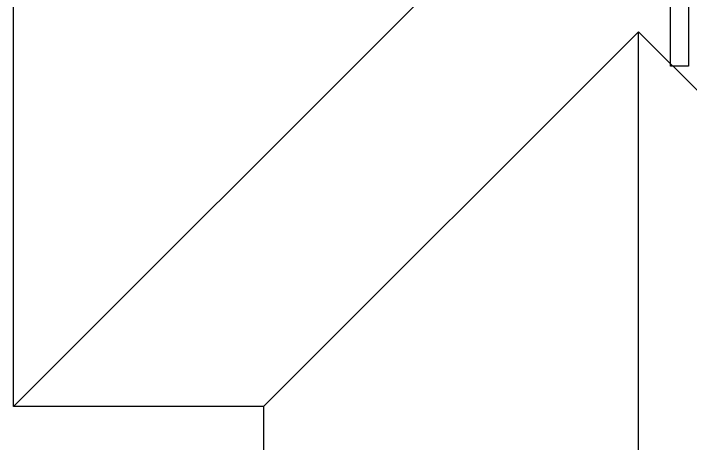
# Model space of a CAD drawing. Header units: metres. Extents: x -232 to 581, y 30 to 789.
# Drawn here: x 338.59 to 344.28, y 393.81 to 397.42 of the extents above; entities that cross this region are included whole.
import ezdxf

# ---------------------------------------------------------------- set-up
doc = ezdxf.new("R2010")
doc.units = ezdxf.units.M
doc.layers.add('_electricos-Leyenda', color=7, linetype='Continuous')
doc.layers.add('M-SY-PIPE-STANDARD-Drenaje Sanitario', color=7, linetype='Continuous', true_color=0x726558)

# ---------------------------------------------------------------- blocks, each defined once
blk = doc.blocks.new('TECHO ARQ 20.03')
at = {"layer": '_electricos-Leyenda', "color": 30, "true_color": 0xf8991e}
for p, q in [((215.4805, 115.5149), (219.5805, 119.6149)), ((217.5805, 115.5149), (220.7305, 118.6649)), ((223.3305, 116.0649), (220.7305, 118.6649)), ((220.7305, 106.9649), (220.7305, 118.6649)), ((217.5805, 115.5149), (217.5805, 110.1149))]:
    blk.add_line(p, q, dxfattribs=at)
blk.add_lwpolyline([(217.5805, 115.5144), (215.4805, 115.5149), (215.4805, 123.7149), (223.3305, 123.7149)], dxfattribs=at)
blk = doc.blocks.new('DR 20.03.26 LN09')
at = {"layer": 'M-SY-PIPE-STANDARD-Drenaje Sanitario'}
for p, q in [((-9589.23, -2421.22), (-9589.23, -2251.73)), ((-9583.32, -2251.73), (-9583.32, -2421.22)), ((-9583.32, -2421.22), (-9589.23, -2421.22))]:
    blk.add_line(p, q, dxfattribs=at)

msp = doc.modelspace()

# ---------------------------------------------------------------- block references
at = {"color": 1}
msp.add_blockref('TECHO ARQ 20.03', (123.1094, 278.6006), dxfattribs=at)
at = {"layer": 'M-SY-PIPE-STANDARD-Drenaje Sanitario', "xscale": 0.02539304808409144, "yscale": 0.02539304808409144, "zscale": 0.02539304808409144}
msp.add_blockref('DR 20.03.26 LN09', (587.6094, 458.4578), dxfattribs=at)

doc.saveas('drawing.dxf')
